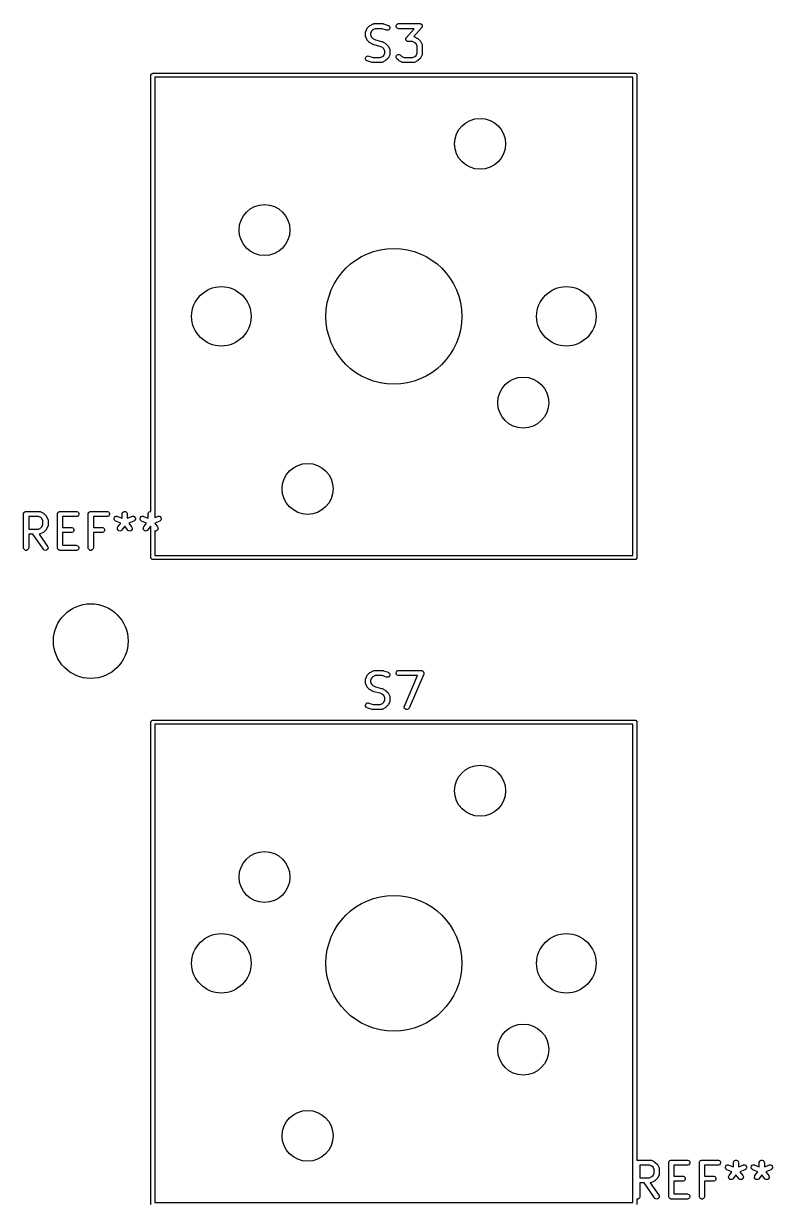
# Model space of a CAD drawing. Extents: x 100 to 226, y -132 to -42.
# Drawn here: x 134.19 to 156.25, y -76.44 to -41.7 of the extents above; entities that cross this region are included whole.
import ezdxf

# ---------------------------------------------------------------- set-up
doc = ezdxf.new("R2010")
doc.units = 0
doc.layers.add('BLACK', color=7, linetype='CONTINUOUS')

msp = doc.modelspace()

# ---------------------------------------------------------------- linework, layer by layer
at = {"layer": 'BLACK', "linetype": 'CONTINUOUS'}
for p, q in [((144.260595, -41.969045), (144.262036, -41.954413)), ((144.260595, -42.064283), (144.260595, -41.969045)), ((144.262036, -41.954413), (144.263067, -41.951923)), ((144.263067, -41.951923), (144.263258, -41.949236)), ((144.263258, -41.949236), (144.268513, -41.935504)), ((144.268513, -41.935504), (144.316132, -41.840266)), ((144.316132, -41.840266), (144.320096, -41.833966)), ((144.320096, -41.833966), (144.320854, -41.832139)), ((144.320854, -41.832139), (144.322542, -41.830082)), ((144.322542, -41.830082), (144.323964, -41.827823)), ((144.323964, -41.827823), (144.325462, -41.826523)), ((144.325462, -41.826523), (144.330181, -41.820774)), ((144.330181, -41.820774), (144.3778, -41.773155)), ((144.3778, -41.773155), (144.383549, -41.768436)), ((144.383549, -41.768436), (144.384849, -41.766938)), ((144.384849, -41.766938), (144.387108, -41.765516)), ((144.387108, -41.765516), (144.389165, -41.763828)), ((144.389165, -41.763828), (144.390992, -41.76307)), ((144.390992, -41.76307), (144.397292, -41.759106)), ((144.397292, -41.759106), (144.49253, -41.711487)), ((144.444853, -41.918234), (144.410595, -41.98675)), ((144.410595, -41.98675), (144.410595, -42.046578)), ((144.47526, -41.887827), (144.444853, -41.918234)), ((144.543776, -41.853569), (144.47526, -41.887827)), ((144.49253, -41.711487), (144.506261, -41.706232)), ((144.506261, -41.706232), (144.50895, -41.70604)), ((144.50895, -41.70604), (144.511439, -41.70501)), ((144.511439, -41.70501), (144.526071, -41.703569)), ((144.526071, -41.703569), (144.764166, -41.703569)), ((144.751996, -41.853569), (144.543776, -41.853569)), ((144.883305, -41.897339), (144.751996, -41.853569)), ((144.764166, -41.703569), (144.771571, -41.704298)), ((144.771571, -41.704298), (144.773546, -41.704158)), ((144.773546, -41.704158), (144.776143, -41.704748)), ((144.776143, -41.704748), (144.778798, -41.70501)), ((144.778798, -41.70501), (144.780629, -41.705768)), ((144.780629, -41.705768), (144.787883, -41.707418)), ((144.787883, -41.707418), (144.93074, -41.755037)), ((144.897642, -41.900599), (144.883305, -41.897339)), ((144.926832, -41.898524), (144.897642, -41.900599)), ((144.953006, -41.885438), (144.926832, -41.898524)), ((144.93074, -41.755037), (144.944165, -41.761031)), ((144.944165, -41.761031), (144.966272, -41.780205)), ((144.97218, -41.86333), (144.953006, -41.885438)), ((144.966272, -41.780205), (144.979359, -41.806378)), ((144.981434, -41.835568), (144.97218, -41.86333)), ((144.979359, -41.806378), (144.981434, -41.835568)), ((145.166798, -41.763937), (145.177997, -41.736901)), ((145.166798, -41.793201), (145.166798, -41.763937)), ((145.177997, -41.820237), (145.166798, -41.793201)), ((145.177997, -41.736901), (145.198689, -41.716209)), ((145.198689, -41.840929), (145.177997, -41.820237)), ((145.198689, -41.716209), (145.225725, -41.70501)), ((145.225725, -41.852128), (145.198689, -41.840929)), ((145.225725, -41.70501), (145.240357, -41.703569)), ((145.240357, -41.853569), (145.225725, -41.852128)), ((145.240357, -41.703569), (145.859404, -41.703569)), ((145.694122, -41.853569), (145.240357, -41.853569)), ((145.469628, -42.110133), (145.694122, -41.853569)), ((145.915847, -41.827957), (145.688951, -42.087266)), ((145.859404, -41.703569), (145.867142, -41.704331)), ((145.867142, -41.704331), (145.86911, -41.7042)), ((145.86911, -41.7042), (145.870465, -41.704658)), ((145.870465, -41.704658), (145.874036, -41.70501)), ((145.874036, -41.70501), (145.885293, -41.709673)), ((145.885293, -41.709673), (145.896831, -41.713575)), ((145.896831, -41.713575), (145.898735, -41.71524)), ((145.898735, -41.71524), (145.901072, -41.716209)), ((145.901072, -41.716209), (145.909682, -41.724819)), ((145.909682, -41.724819), (145.918855, -41.732845)), ((145.920368, -41.821632), (145.915847, -41.827957)), ((145.918855, -41.732845), (145.919977, -41.735114)), ((145.919977, -41.735114), (145.921764, -41.736901)), ((145.921764, -41.820237), (145.920368, -41.821632)), ((145.921764, -41.736901), (145.926424, -41.748151)), ((145.922312, -41.818913), (145.921764, -41.820237)), ((145.924398, -41.815996), (145.922312, -41.818913)), ((145.928299, -41.804458), (145.924398, -41.815996)), ((145.926424, -41.748151), (145.931827, -41.759077)), ((145.932963, -41.793201), (145.928299, -41.804458)), ((145.931827, -41.759077), (145.931995, -41.7616)), ((145.931995, -41.7616), (145.932963, -41.763937)), ((145.932963, -41.763937), (145.932963, -41.776121)), ((145.932963, -41.776121), (145.933773, -41.788275)), ((145.933773, -41.788275), (145.932963, -41.79067)), ((145.932963, -41.79067), (145.932963, -41.793201)), ((144.262036, -42.078915), (144.260595, -42.064283)), ((144.263067, -42.081404), (144.262036, -42.078915)), ((144.263258, -42.084092), (144.263067, -42.081404)), ((144.268513, -42.097824), (144.263258, -42.084092)), ((144.316132, -42.193062), (144.268513, -42.097824)), ((144.320096, -42.199361), (144.316132, -42.193062)), ((144.320854, -42.201189), (144.320096, -42.199361)), ((144.322542, -42.203245), (144.320854, -42.201189)), ((144.323964, -42.205505), (144.322542, -42.203245)), ((144.325462, -42.206804), (144.323964, -42.205505)), ((144.330181, -42.212554), (144.325462, -42.206804)), ((144.3778, -42.260173), (144.330181, -42.212554)), ((144.383549, -42.264891), (144.3778, -42.260173)), ((144.384849, -42.26639), (144.383549, -42.264891)), ((144.387108, -42.267811), (144.384849, -42.26639)), ((144.389165, -42.2695), (144.387108, -42.267811)), ((144.390992, -42.270257), (144.389165, -42.2695)), ((144.397292, -42.274222), (144.390992, -42.270257)), ((144.49253, -42.321841), (144.397292, -42.274222)), ((144.410595, -42.046578), (144.444853, -42.115094)), ((144.444853, -42.115094), (144.47526, -42.145501)), ((144.47526, -42.145501), (144.552247, -42.183994)), ((144.493599, -42.32225), (144.49253, -42.321841)), ((144.494035, -42.322573), (144.493599, -42.32225)), ((144.500171, -42.324765), (144.494035, -42.322573)), ((144.506261, -42.327096), (144.500171, -42.324765)), ((144.506801, -42.327134), (144.506261, -42.327096)), ((144.507881, -42.32752), (144.506801, -42.327134)), ((144.690371, -42.373142), (144.507881, -42.32752)), ((144.552247, -42.183994), (144.734737, -42.229617)), ((144.767358, -42.411636), (144.690371, -42.373142)), ((144.734737, -42.229617), (144.735816, -42.230002)), ((144.735816, -42.230002), (144.736356, -42.230041)), ((144.736356, -42.230041), (144.742437, -42.232368)), ((144.742437, -42.232368), (144.748583, -42.234564)), ((144.748583, -42.234564), (144.749018, -42.234886)), ((144.749018, -42.234886), (144.750088, -42.235296)), ((144.750088, -42.235296), (144.845326, -42.282915)), ((144.845326, -42.282915), (144.851625, -42.286879)), ((144.851625, -42.286879), (144.853453, -42.287637)), ((144.853453, -42.287637), (144.855509, -42.289325)), ((144.855509, -42.289325), (144.857769, -42.290747)), ((144.857769, -42.290747), (144.859068, -42.292245)), ((144.859068, -42.292245), (144.864818, -42.296964)), ((144.864818, -42.296964), (144.912437, -42.344583)), ((144.912437, -42.344583), (144.917155, -42.350332)), ((144.917155, -42.350332), (144.918654, -42.351632)), ((144.918654, -42.351632), (144.920075, -42.353891)), ((144.920075, -42.353891), (144.921764, -42.355948)), ((144.921764, -42.355948), (144.922521, -42.357775)), ((144.922521, -42.357775), (144.926486, -42.364075)), ((144.926486, -42.364075), (144.974105, -42.459313)), ((145.451702, -42.149815), (145.452512, -42.147419)), ((145.452512, -42.161968), (145.451702, -42.149815)), ((145.452512, -42.144889), (145.457175, -42.133631)), ((145.452512, -42.147419), (145.452512, -42.144889)), ((145.452512, -42.174153), (145.452512, -42.161968)), ((145.453479, -42.176489), (145.452512, -42.174153)), ((145.453648, -42.179013), (145.453479, -42.176489)), ((145.45905, -42.189938), (145.453648, -42.179013)), ((145.457175, -42.133631), (145.461077, -42.122094)), ((145.463711, -42.201189), (145.45905, -42.189938)), ((145.461077, -42.122094), (145.463162, -42.119176)), ((145.463162, -42.119176), (145.463711, -42.117853)), ((145.463711, -42.117853), (145.465106, -42.116457)), ((145.465497, -42.202975), (145.463711, -42.201189)), ((145.465106, -42.116457), (145.469628, -42.110133)), ((145.46662, -42.205245), (145.465497, -42.202975)), ((145.475792, -42.21327), (145.46662, -42.205245)), ((145.484403, -42.221881), (145.475792, -42.21327)), ((145.486739, -42.222849), (145.484403, -42.221881)), ((145.488644, -42.224515), (145.486739, -42.222849)), ((145.500181, -42.228416), (145.488644, -42.224515)), ((145.511439, -42.23308), (145.500181, -42.228416)), ((145.515009, -42.233431), (145.511439, -42.23308)), ((145.516365, -42.23389), (145.515009, -42.233431)), ((145.518332, -42.233758), (145.516365, -42.23389)), ((145.526071, -42.234521), (145.518332, -42.233758)), ((145.651223, -42.234521), (145.526071, -42.234521)), ((145.719739, -42.268779), (145.651223, -42.234521)), ((145.688951, -42.087266), (145.702469, -42.092439)), ((145.702469, -42.092439), (145.797707, -42.140058)), ((145.750146, -42.299186), (145.719739, -42.268779)), ((145.784404, -42.367702), (145.750146, -42.299186)), ((145.784404, -42.570387), (145.784404, -42.367702)), ((145.797707, -42.140058), (145.804006, -42.144022)), ((145.804006, -42.144022), (145.805834, -42.14478)), ((145.805834, -42.14478), (145.80789, -42.146468)), ((145.80789, -42.146468), (145.81015, -42.14789)), ((145.81015, -42.14789), (145.811449, -42.149388)), ((145.811449, -42.149388), (145.817199, -42.154107)), ((145.817199, -42.154107), (145.864818, -42.201726)), ((145.864818, -42.201726), (145.869536, -42.207475)), ((145.869536, -42.207475), (145.871035, -42.208775)), ((145.871035, -42.208775), (145.872456, -42.211034)), ((145.872456, -42.211034), (145.874145, -42.213091)), ((145.874145, -42.213091), (145.874902, -42.214918)), ((145.874902, -42.214918), (145.878867, -42.221218)), ((145.878867, -42.221218), (145.926486, -42.316456)), ((145.926486, -42.316456), (145.931741, -42.330187)), ((145.931741, -42.330187), (145.931932, -42.332876)), ((145.931932, -42.332876), (145.932963, -42.335365)), ((145.932963, -42.335365), (145.934404, -42.349997)), ((145.934404, -42.349997), (145.934404, -42.588092)), ((144.261184, -42.72157), (144.270438, -42.693807)), ((144.263259, -42.75076), (144.261184, -42.72157)), ((144.270438, -42.693807), (144.289612, -42.6717)), ((144.289612, -42.6717), (144.315785, -42.658614)), ((144.315785, -42.658614), (144.344975, -42.656539)), ((144.344975, -42.656539), (144.359312, -42.659799)), ((144.359312, -42.659799), (144.490622, -42.703569)), ((144.490622, -42.703569), (144.698842, -42.703569)), ((144.698842, -42.703569), (144.767357, -42.669311)), ((144.767357, -42.669311), (144.797764, -42.638903)), ((144.797765, -42.442043), (144.767358, -42.411636)), ((144.797764, -42.638903), (144.832023, -42.570387)), ((144.832023, -42.510559), (144.797765, -42.442043)), ((144.832023, -42.570387), (144.832023, -42.510559)), ((144.918654, -42.729314), (144.917155, -42.730613)), ((144.920075, -42.727055), (144.918654, -42.729314)), ((144.921765, -42.724997), (144.920075, -42.727055)), ((144.922522, -42.723167), (144.921765, -42.724997)), ((144.926486, -42.716871), (144.922522, -42.723167)), ((144.974105, -42.621633), (144.926486, -42.716871)), ((144.974105, -42.459313), (144.97936, -42.473044)), ((144.97936, -42.607902), (144.974105, -42.621633)), ((144.97936, -42.473044), (144.979551, -42.475733)), ((144.979551, -42.605212), (144.97936, -42.607902)), ((144.979551, -42.475733), (144.980582, -42.478222)), ((144.980582, -42.602724), (144.979551, -42.605212)), ((144.980582, -42.478222), (144.982023, -42.492854)), ((144.982023, -42.588092), (144.980582, -42.602724)), ((144.982023, -42.492854), (144.982023, -42.588092)), ((145.166798, -42.668698), (145.177997, -42.641662)), ((145.166798, -42.697961), (145.166798, -42.668698)), ((145.177996, -42.724997), (145.166798, -42.697961)), ((145.187323, -42.736362), (145.177996, -42.724997)), ((145.177997, -42.641662), (145.19869, -42.620969)), ((145.19869, -42.620969), (145.225726, -42.609771)), ((145.225726, -42.609771), (145.254989, -42.609771)), ((145.254989, -42.609771), (145.282025, -42.62097)), ((145.282025, -42.62097), (145.293391, -42.630298)), ((145.293391, -42.630298), (145.332403, -42.669311)), ((145.332403, -42.669311), (145.400919, -42.703569)), ((145.400919, -42.703569), (145.651223, -42.703569)), ((145.651223, -42.703569), (145.719738, -42.669311)), ((145.719738, -42.669311), (145.750145, -42.638903)), ((145.750145, -42.638903), (145.784404, -42.570387)), ((145.871035, -42.729314), (145.869536, -42.730613)), ((145.872456, -42.727055), (145.871035, -42.729314)), ((145.874146, -42.724997), (145.872456, -42.727055)), ((145.874903, -42.723167), (145.874146, -42.724997)), ((145.878867, -42.716871), (145.874903, -42.723167)), ((145.926486, -42.621633), (145.878867, -42.716871)), ((145.931741, -42.607902), (145.926486, -42.621633)), ((145.931932, -42.605212), (145.931741, -42.607902)), ((145.932963, -42.602724), (145.931932, -42.605212)), ((145.934404, -42.588092), (145.932963, -42.602724)), ((144.276345, -42.776933), (144.263259, -42.75076)), ((144.298452, -42.796107), (144.276345, -42.776933)), ((144.311878, -42.802101), (144.298452, -42.796107)), ((144.454734, -42.84972), (144.311878, -42.802101)), ((144.461989, -42.851369), (144.454734, -42.84972)), ((144.46382, -42.852128), (144.461989, -42.851369)), ((144.466473, -42.852389), (144.46382, -42.852128)), ((144.469071, -42.85298), (144.466473, -42.852389)), ((144.471045, -42.852839), (144.469071, -42.85298)), ((144.478452, -42.853569), (144.471045, -42.852839)), ((144.716547, -42.853569), (144.478452, -42.853569)), ((144.731179, -42.852128), (144.716547, -42.853569)), ((144.733668, -42.851096), (144.731179, -42.852128)), ((144.736356, -42.850906), (144.733668, -42.851096)), ((144.750088, -42.845651), (144.736356, -42.850906)), ((144.845326, -42.798032), (144.750088, -42.845651)), ((144.851625, -42.794067), (144.845326, -42.798032)), ((144.853453, -42.79331), (144.851625, -42.794067)), ((144.855509, -42.791622), (144.853453, -42.79331)), ((144.857769, -42.7902), (144.855509, -42.791622)), ((144.859069, -42.7887), (144.857769, -42.7902)), ((144.864819, -42.783982), (144.859069, -42.7887)), ((144.912437, -42.736363), (144.864819, -42.783982)), ((144.917155, -42.730613), (144.912437, -42.736363)), ((145.234942, -42.783982), (145.187323, -42.736362)), ((145.240691, -42.7887), (145.234942, -42.783982)), ((145.241992, -42.7902), (145.240691, -42.7887)), ((145.244251, -42.791622), (145.241992, -42.7902)), ((145.246308, -42.79331), (145.244251, -42.791622)), ((145.248135, -42.794067), (145.246308, -42.79331)), ((145.254435, -42.798032), (145.248135, -42.794067)), ((145.349673, -42.845651), (145.254435, -42.798032)), ((145.363404, -42.850906), (145.349673, -42.845651)), ((145.366093, -42.851097), (145.363404, -42.850906)), ((145.368582, -42.852128), (145.366093, -42.851097)), ((145.383214, -42.853569), (145.368582, -42.852128)), ((145.668928, -42.853569), (145.383214, -42.853569)), ((145.68356, -42.852128), (145.668928, -42.853569)), ((145.686049, -42.851096), (145.68356, -42.852128)), ((145.688737, -42.850906), (145.686049, -42.851096)), ((145.702469, -42.845651), (145.688737, -42.850906)), ((145.797707, -42.798032), (145.702469, -42.845651)), ((145.804006, -42.794067), (145.797707, -42.798032)), ((145.805834, -42.79331), (145.804006, -42.794067)), ((145.80789, -42.791622), (145.805834, -42.79331)), ((145.81015, -42.7902), (145.80789, -42.791622)), ((145.81145, -42.7887), (145.81015, -42.7902)), ((145.8172, -42.783982), (145.81145, -42.7887)), ((145.864818, -42.736363), (145.8172, -42.783982)), ((145.869536, -42.730613), (145.864818, -42.736363)), ((137.9375, -43.22375), (137.942067, -43.200789)), ((137.9375, -56.06751), (137.9375, -43.22375)), ((137.942067, -43.200789), (137.974539, -43.168317)), ((137.974539, -43.168317), (137.9975, -43.16375)), ((137.9975, -43.16375), (152.1975, -43.16375)), ((138.0575, -43.28375), (138.0575, -56.249148)), ((152.1375, -43.28375), (138.0575, -43.28375)), ((152.1375, -57.36375), (152.1375, -43.28375)), ((152.1975, -43.16375), (152.220461, -43.168317)), ((152.220461, -43.168317), (152.252933, -43.200789)), ((152.252933, -43.200789), (152.2575, -43.22375)), ((152.2575, -43.22375), (152.2575, -57.42375)), ((134.192738, -56.141069), (134.194179, -56.126437)), ((134.192738, -57.141069), (134.192738, -56.141069)), ((134.194179, -56.126437), (134.205378, -56.099401)), ((134.205378, -56.099401), (134.22607, -56.078709)), ((134.22607, -56.078709), (134.253106, -56.06751)), ((134.253106, -56.06751), (134.267738, -56.066069)), ((134.267738, -56.066069), (134.64869, -56.066069)), ((134.630985, -56.216069), (134.342738, -56.216069)), ((134.342738, -56.216069), (134.342738, -56.589878)), ((134.699501, -56.250327), (134.630985, -56.216069)), ((134.64869, -56.066069), (134.663322, -56.06751)), ((134.663322, -56.06751), (134.665811, -56.068541)), ((134.665811, -56.068541), (134.668499, -56.068732)), ((134.668499, -56.068732), (134.682231, -56.073987)), ((134.682231, -56.073987), (134.777469, -56.121606)), ((134.729908, -56.280734), (134.699501, -56.250327)), ((134.777469, -56.121606), (134.783768, -56.12557)), ((134.783768, -56.12557), (134.785596, -56.126328)), ((134.785596, -56.126328), (134.787652, -56.128016)), ((134.787652, -56.128016), (134.789912, -56.129438)), ((134.789912, -56.129438), (134.791211, -56.130936)), ((134.791211, -56.130936), (134.796961, -56.135655)), ((134.796961, -56.135655), (134.84458, -56.183274)), ((134.84458, -56.183274), (134.849298, -56.189023)), ((134.849298, -56.189023), (134.850797, -56.190323)), ((134.850797, -56.190323), (134.852218, -56.192582)), ((134.852218, -56.192582), (134.853907, -56.194639)), ((134.853907, -56.194639), (134.854664, -56.196466)), ((134.854664, -56.196466), (134.858629, -56.202766)), ((134.858629, -56.202766), (134.906248, -56.298004)), ((135.192738, -56.141069), (135.194179, -56.126437)), ((135.192738, -57.141069), (135.192738, -56.141069)), ((135.194179, -56.126437), (135.205378, -56.099401)), ((135.205378, -56.099401), (135.22607, -56.078709)), ((135.22607, -56.078709), (135.253106, -56.06751)), ((135.253106, -56.06751), (135.267738, -56.066069)), ((135.267738, -56.066069), (135.743928, -56.066069)), ((135.743928, -56.216069), (135.342738, -56.216069)), ((135.342738, -56.216069), (135.342738, -56.542259)), ((135.743928, -56.066069), (135.75856, -56.06751)), ((135.75856, -56.214628), (135.743928, -56.216069)), ((135.75856, -56.06751), (135.785596, -56.078709)), ((135.785596, -56.203429), (135.75856, -56.214628)), ((135.785596, -56.078709), (135.806288, -56.099401)), ((135.806288, -56.182737), (135.785596, -56.203429)), ((135.806288, -56.099401), (135.817487, -56.126437)), ((135.817487, -56.155701), (135.806288, -56.182737)), ((135.817487, -56.126437), (135.817487, -56.155701)), ((136.0975, -56.141069), (136.098941, -56.126437)), ((136.0975, -57.141069), (136.0975, -56.141069)), ((136.098941, -56.126437), (136.11014, -56.099401)), ((136.11014, -56.099401), (136.130832, -56.078709)), ((136.130832, -56.078709), (136.157868, -56.06751)), ((136.157868, -56.06751), (136.1725, -56.066069)), ((136.1725, -56.066069), (136.64869, -56.066069)), ((136.64869, -56.216069), (136.2475, -56.216069)), ((136.2475, -56.216069), (136.2475, -56.542259)), ((136.64869, -56.066069), (136.663322, -56.06751)), ((136.663322, -56.214628), (136.64869, -56.216069)), ((136.663322, -56.06751), (136.690358, -56.078709)), ((136.690358, -56.203429), (136.663322, -56.214628)), ((136.690358, -56.078709), (136.71105, -56.099401)), ((136.71105, -56.182737), (136.690358, -56.203429)), ((136.71105, -56.099401), (136.722249, -56.126437)), ((136.722249, -56.155701), (136.71105, -56.182737)), ((136.722249, -56.126437), (136.722249, -56.155701)), ((136.860673, -56.270192), (136.871541, -56.243021)), ((136.86103, -56.299454), (136.860673, -56.270192)), ((136.871541, -56.243021), (136.89198, -56.222078)), ((136.89198, -56.222078), (136.918877, -56.210551)), ((136.918877, -56.210551), (136.948139, -56.210194)), ((136.948139, -56.210194), (136.962259, -56.21429)), ((136.962259, -56.21429), (137.0975, -56.268386)), ((137.0975, -56.141069), (137.098941, -56.126437)), ((137.0975, -56.268386), (137.0975, -56.141069)), ((137.098941, -56.126437), (137.11014, -56.099401)), ((137.11014, -56.099401), (137.130832, -56.078709)), ((137.130832, -56.078709), (137.157868, -56.06751)), ((137.157868, -56.06751), (137.187132, -56.06751)), ((137.187132, -56.06751), (137.214168, -56.078709)), ((137.214168, -56.078709), (137.23486, -56.099401)), ((137.23486, -56.099401), (137.246059, -56.126437)), ((137.246059, -56.126437), (137.2475, -56.141069)), ((137.2475, -56.141069), (137.2475, -56.268386)), ((137.2475, -56.268386), (137.382741, -56.21429)), ((137.382741, -56.21429), (137.396861, -56.210194)), ((137.396861, -56.210194), (137.426123, -56.210551)), ((137.426123, -56.210551), (137.45302, -56.222078)), ((137.45302, -56.222078), (137.473458, -56.243021)), ((137.473458, -56.243021), (137.484327, -56.270192)), ((137.484327, -56.270192), (137.48397, -56.299454)), ((137.622578, -56.270192), (137.633446, -56.243021)), ((137.622935, -56.299454), (137.622578, -56.270192)), ((137.633446, -56.243021), (137.653885, -56.222078)), ((137.653885, -56.222078), (137.680782, -56.210551)), ((137.680782, -56.210551), (137.710044, -56.210194)), ((137.710044, -56.210194), (137.724164, -56.21429)), ((137.724164, -56.21429), (137.859405, -56.268386)), ((137.859405, -56.141069), (137.860846, -56.126437)), ((137.859405, -56.268386), (137.859405, -56.141069)), ((137.860846, -56.126437), (137.872045, -56.099401)), ((137.872045, -56.099401), (137.892737, -56.078709)), ((137.892737, -56.078709), (137.919773, -56.06751)), ((137.919773, -56.06751), (137.9375, -56.06751)), ((138.0575, -56.249148), (138.144646, -56.21429)), ((138.144646, -56.21429), (138.158766, -56.210194)), ((138.158766, -56.210194), (138.188028, -56.210551)), ((138.188028, -56.210551), (138.214925, -56.222078)), ((138.214925, -56.222078), (138.235363, -56.243021)), ((138.235363, -56.243021), (138.246232, -56.270192)), ((138.246232, -56.270192), (138.245875, -56.299454)), ((134.342738, -56.589878), (134.630985, -56.589878)), ((134.630985, -56.589878), (134.699501, -56.55562)), ((134.699501, -56.55562), (134.729908, -56.525213)), ((134.764166, -56.34925), (134.729908, -56.280734)), ((134.729908, -56.525213), (134.764166, -56.456697)), ((134.764166, -56.456697), (134.764166, -56.34925)), ((134.84458, -56.622673), (134.796961, -56.670292)), ((134.849298, -56.616923), (134.84458, -56.622673)), ((134.850797, -56.615624), (134.849298, -56.616923)), ((134.852218, -56.613364), (134.850797, -56.615624)), ((134.853907, -56.611308), (134.852218, -56.613364)), ((134.854664, -56.60948), (134.853907, -56.611308)), ((134.858629, -56.603181), (134.854664, -56.60948)), ((134.906248, -56.507943), (134.858629, -56.603181)), ((134.906248, -56.298004), (134.911503, -56.311735)), ((134.911503, -56.494212), (134.906248, -56.507943)), ((134.911503, -56.311735), (134.911694, -56.314424)), ((134.911694, -56.491522), (134.911503, -56.494212)), ((134.911694, -56.314424), (134.912725, -56.316913)), ((134.912725, -56.489034), (134.911694, -56.491522)), ((134.912725, -56.316913), (134.914166, -56.331545)), ((134.914166, -56.474402), (134.912725, -56.489034)), ((134.914166, -56.331545), (134.914166, -56.474402)), ((135.342738, -56.542259), (135.601071, -56.542259)), ((135.601071, -56.542259), (135.615703, -56.5437)), ((135.615703, -56.5437), (135.642739, -56.554899)), ((135.642739, -56.554899), (135.663431, -56.575591)), ((135.663431, -56.575591), (135.67463, -56.602627)), ((135.67463, -56.602627), (135.67463, -56.631891)), ((136.2475, -56.542259), (136.505833, -56.542259)), ((136.505833, -56.542259), (136.520465, -56.5437)), ((136.520465, -56.5437), (136.547501, -56.554899)), ((136.547501, -56.554899), (136.568193, -56.575591)), ((136.568193, -56.575591), (136.579392, -56.602627)), ((136.579392, -56.602627), (136.579392, -56.631891)), ((136.872557, -56.326351), (136.86103, -56.299454)), ((136.8935, -56.34679), (136.872557, -56.326351)), ((136.906551, -56.353562), (136.8935, -56.34679)), ((137.053782, -56.412454), (136.906551, -56.353562)), ((136.954754, -56.565558), (136.962017, -56.53721)), ((136.958893, -56.594527), (136.954754, -56.565558)), ((136.973802, -56.619708), (136.958893, -56.594527)), ((136.962017, -56.53721), (136.969643, -56.52464)), ((136.969643, -56.52464), (137.053782, -56.412454)), ((136.997213, -56.637266), (136.973802, -56.619708)), ((137.079711, -56.625481), (137.05453, -56.64039)), ((137.089643, -56.61464), (137.079711, -56.625481)), ((137.1725, -56.504164), (137.089643, -56.61464)), ((137.255357, -56.61464), (137.1725, -56.504164)), ((137.265289, -56.625481), (137.255357, -56.61464)), ((137.29047, -56.64039), (137.265289, -56.625481)), ((137.438449, -56.353562), (137.291217, -56.412454)), ((137.291217, -56.412454), (137.375357, -56.52464)), ((137.371198, -56.619708), (137.347787, -56.637266)), ((137.386107, -56.594527), (137.371198, -56.619708)), ((137.375357, -56.52464), (137.382983, -56.53721)), ((137.382983, -56.53721), (137.390246, -56.565558)), ((137.390246, -56.565558), (137.386107, -56.594527)), ((137.451499, -56.34679), (137.438449, -56.353562)), ((137.472443, -56.326351), (137.451499, -56.34679)), ((137.48397, -56.299454), (137.472443, -56.326351)), ((137.634462, -56.326351), (137.622935, -56.299454)), ((137.655405, -56.34679), (137.634462, -56.326351)), ((137.668456, -56.353562), (137.655405, -56.34679)), ((137.815687, -56.412454), (137.668456, -56.353562)), ((137.716659, -56.565558), (137.723922, -56.53721)), ((137.720798, -56.594527), (137.716659, -56.565558)), ((137.735707, -56.619708), (137.720798, -56.594527)), ((137.723922, -56.53721), (137.731548, -56.52464)), ((137.731548, -56.52464), (137.815687, -56.412454)), ((137.759118, -56.637266), (137.735707, -56.619708)), ((137.841616, -56.625481), (137.816435, -56.64039)), ((137.851548, -56.61464), (137.841616, -56.625481)), ((137.934405, -56.504164), (137.851548, -56.61464)), ((137.9375, -56.50829), (137.934405, -56.504164)), ((137.9375, -57.42375), (137.9375, -56.50829)), ((138.200354, -56.353562), (138.0575, -56.410702)), ((138.0575, -56.410702), (138.0575, -56.418291)), ((138.0575, -56.418291), (138.137262, -56.52464)), ((138.133103, -56.619708), (138.109692, -56.637266)), ((138.148012, -56.594527), (138.133103, -56.619708)), ((138.137262, -56.52464), (138.144888, -56.53721)), ((138.144888, -56.53721), (138.152151, -56.565558)), ((138.152151, -56.565558), (138.148012, -56.594527)), ((138.213404, -56.34679), (138.200354, -56.353562)), ((138.234348, -56.326351), (138.213404, -56.34679)), ((138.245875, -56.299454), (138.234348, -56.326351)), ((134.466784, -56.739878), (134.342738, -56.739878)), ((134.342738, -56.739878), (134.342738, -57.141069)), ((134.777724, -57.184079), (134.466784, -56.739878)), ((134.663322, -56.738437), (134.649805, -56.739768)), ((134.649805, -56.739768), (134.900609, -57.09806)), ((134.665811, -56.737405), (134.663322, -56.738437)), ((134.668499, -56.737215), (134.665811, -56.737405)), ((134.682231, -56.73196), (134.668499, -56.737215)), ((134.777469, -56.684341), (134.682231, -56.73196)), ((134.783768, -56.680376), (134.777469, -56.684341)), ((134.785596, -56.679619), (134.783768, -56.680376)), ((134.787652, -56.67793), (134.785596, -56.679619)), ((134.789912, -56.676509), (134.787652, -56.67793)), ((134.791211, -56.67501), (134.789912, -56.676509)), ((134.796961, -56.670292), (134.791211, -56.67501)), ((135.601071, -56.692259), (135.342738, -56.692259)), ((135.342738, -56.692259), (135.342738, -57.066069)), ((135.615703, -56.690818), (135.601071, -56.692259)), ((135.642739, -56.679619), (135.615703, -56.690818)), ((135.663431, -56.658927), (135.642739, -56.679619)), ((135.67463, -56.631891), (135.663431, -56.658927)), ((136.505833, -56.692259), (136.2475, -56.692259)), ((136.2475, -56.692259), (136.2475, -57.141069)), ((136.520465, -56.690818), (136.505833, -56.692259)), ((136.547501, -56.679619), (136.520465, -56.690818)), ((136.568193, -56.658927), (136.547501, -56.679619)), ((136.579392, -56.631891), (136.568193, -56.658927)), ((137.025561, -56.644529), (136.997213, -56.637266)), ((137.05453, -56.64039), (137.025561, -56.644529)), ((137.319439, -56.644529), (137.29047, -56.64039)), ((137.347787, -56.637266), (137.319439, -56.644529)), ((137.787466, -56.644529), (137.759118, -56.637266)), ((137.816435, -56.64039), (137.787466, -56.644529)), ((138.081344, -56.644529), (138.0575, -56.641122)), ((138.0575, -56.641122), (138.0575, -57.36375)), ((138.109692, -56.637266), (138.081344, -56.644529)), ((134.194179, -57.155701), (134.192738, -57.141069)), ((134.205378, -57.182737), (134.194179, -57.155701)), ((134.22607, -57.203429), (134.205378, -57.182737)), ((134.253106, -57.214628), (134.22607, -57.203429)), ((134.28237, -57.214628), (134.253106, -57.214628)), ((134.309406, -57.203429), (134.28237, -57.214628)), ((134.330098, -57.182737), (134.309406, -57.203429)), ((134.341297, -57.155701), (134.330098, -57.182737)), ((134.342738, -57.141069), (134.341297, -57.155701)), ((134.787295, -57.195239), (134.777724, -57.184079)), ((134.811974, -57.210966), (134.787295, -57.195239)), ((134.840791, -57.216052), (134.811974, -57.210966)), ((134.869362, -57.209722), (134.840791, -57.216052)), ((134.893336, -57.19294), (134.869362, -57.209722)), ((134.909063, -57.168262), (134.893336, -57.19294)), ((134.900609, -57.09806), (134.907819, -57.110873)), ((134.907819, -57.110873), (134.914148, -57.139444)), ((134.914148, -57.139444), (134.909063, -57.168262)), ((135.194179, -57.155701), (135.192738, -57.141069)), ((135.205378, -57.182737), (135.194179, -57.155701)), ((135.22607, -57.203429), (135.205378, -57.182737)), ((135.253106, -57.214628), (135.22607, -57.203429)), ((135.267738, -57.216069), (135.253106, -57.214628)), ((135.743928, -57.216069), (135.267738, -57.216069)), ((135.342738, -57.066069), (135.743928, -57.066069)), ((135.743928, -57.066069), (135.75856, -57.06751)), ((135.75856, -57.214628), (135.743928, -57.216069)), ((135.75856, -57.06751), (135.785596, -57.078709)), ((135.785596, -57.203429), (135.75856, -57.214628)), ((135.785596, -57.078709), (135.806288, -57.099401)), ((135.806288, -57.182737), (135.785596, -57.203429)), ((135.806288, -57.099401), (135.817487, -57.126437)), ((135.817487, -57.155701), (135.806288, -57.182737)), ((135.817487, -57.126437), (135.817487, -57.155701)), ((136.098941, -57.155701), (136.0975, -57.141069)), ((136.11014, -57.182737), (136.098941, -57.155701)), ((136.130832, -57.203429), (136.11014, -57.182737)), ((136.157868, -57.214628), (136.130832, -57.203429)), ((136.187132, -57.214628), (136.157868, -57.214628)), ((136.214168, -57.203429), (136.187132, -57.214628)), ((136.23486, -57.182737), (136.214168, -57.203429)), ((136.246059, -57.155701), (136.23486, -57.182737)), ((136.2475, -57.141069), (136.246059, -57.155701)), ((137.942067, -57.446711), (137.9375, -57.42375)), ((137.974539, -57.479183), (137.942067, -57.446711)), ((137.9975, -57.48375), (137.974539, -57.479183)), ((152.1975, -57.48375), (137.9975, -57.48375)), ((138.0575, -57.36375), (152.1375, -57.36375)), ((152.220461, -57.479183), (152.1975, -57.48375)), ((152.252933, -57.446711), (152.220461, -57.479183)), ((152.2575, -57.42375), (152.252933, -57.446711)), ((144.397292, -60.809106), (144.49253, -60.761487)), ((144.49253, -60.761487), (144.506261, -60.756232)), ((144.506261, -60.756232), (144.50895, -60.75604)), ((144.50895, -60.75604), (144.511439, -60.75501)), ((144.511439, -60.75501), (144.526071, -60.753569)), ((144.526071, -60.753569), (144.764166, -60.753569)), ((144.764166, -60.753569), (144.771571, -60.754298)), ((144.771571, -60.754298), (144.773546, -60.754158)), ((144.773546, -60.754158), (144.776143, -60.754748)), ((144.776143, -60.754748), (144.778798, -60.75501)), ((144.778798, -60.75501), (144.780629, -60.755768)), ((144.780629, -60.755768), (144.787883, -60.757418)), ((144.787883, -60.757418), (144.93074, -60.805037)), ((145.166798, -60.813937), (145.177997, -60.786901)), ((145.177997, -60.786901), (145.198689, -60.766209)), ((145.198689, -60.766209), (145.225725, -60.75501)), ((145.225725, -60.75501), (145.240357, -60.753569)), ((145.240357, -60.753569), (145.907023, -60.753569)), ((145.907023, -60.753569), (145.921655, -60.75501)), ((145.921655, -60.75501), (145.922085, -60.755188)), ((145.922085, -60.755188), (145.92255, -60.755194)), ((145.92255, -60.755194), (145.935556, -60.760768)), ((145.935556, -60.760768), (145.948691, -60.766209)), ((145.948691, -60.766209), (145.94902, -60.766538)), ((145.94902, -60.766538), (145.949448, -60.766722)), ((145.949448, -60.766722), (145.959343, -60.776861)), ((145.959343, -60.776861), (145.969383, -60.786901)), ((145.969383, -60.786901), (145.969561, -60.787331)), ((145.969561, -60.787331), (145.969887, -60.787665)), ((145.969887, -60.787665), (145.97516, -60.800847)), ((144.260595, -61.019045), (144.262036, -61.004413)), ((144.260595, -61.114283), (144.260595, -61.019045)), ((144.262036, -61.128915), (144.260595, -61.114283)), ((144.262036, -61.004413), (144.263067, -61.001923)), ((144.263067, -61.131404), (144.262036, -61.128915)), ((144.263067, -61.001923), (144.263258, -60.999236)), ((144.263258, -61.134092), (144.263067, -61.131404)), ((144.263258, -60.999236), (144.268513, -60.985504)), ((144.268513, -61.147824), (144.263258, -61.134092)), ((144.268513, -60.985504), (144.316132, -60.890266)), ((144.316132, -60.890266), (144.320096, -60.883966)), ((144.320096, -60.883966), (144.320854, -60.882139)), ((144.320854, -60.882139), (144.322542, -60.880082)), ((144.322542, -60.880082), (144.323964, -60.877823)), ((144.323964, -60.877823), (144.325462, -60.876523)), ((144.325462, -60.876523), (144.330181, -60.870774)), ((144.330181, -60.870774), (144.3778, -60.823155)), ((144.3778, -60.823155), (144.383549, -60.818436)), ((144.383549, -60.818436), (144.384849, -60.816938)), ((144.384849, -60.816938), (144.387108, -60.815516)), ((144.387108, -60.815516), (144.389165, -60.813828)), ((144.389165, -60.813828), (144.390992, -60.81307)), ((144.390992, -60.81307), (144.397292, -60.809106)), ((144.444853, -60.968234), (144.410595, -61.03675)), ((144.410595, -61.03675), (144.410595, -61.096578)), ((144.410595, -61.096578), (144.444853, -61.165094)), ((144.47526, -60.937827), (144.444853, -60.968234)), ((144.543776, -60.903569), (144.47526, -60.937827)), ((144.751996, -60.903569), (144.543776, -60.903569)), ((144.883305, -60.947339), (144.751996, -60.903569)), ((144.897642, -60.950599), (144.883305, -60.947339)), ((144.926832, -60.948524), (144.897642, -60.950599)), ((144.953006, -60.935438), (144.926832, -60.948524)), ((144.93074, -60.805037), (144.944165, -60.811031)), ((144.944165, -60.811031), (144.966272, -60.830205)), ((144.97218, -60.91333), (144.953006, -60.935438)), ((144.966272, -60.830205), (144.979359, -60.856378)), ((144.981434, -60.885568), (144.97218, -60.91333)), ((144.979359, -60.856378), (144.981434, -60.885568)), ((145.166798, -60.843201), (145.166798, -60.813937)), ((145.177997, -60.870237), (145.166798, -60.843201)), ((145.198689, -60.890929), (145.177997, -60.870237)), ((145.225725, -60.902128), (145.198689, -60.890929)), ((145.240357, -60.903569), (145.225725, -60.902128)), ((145.793282, -60.903569), (145.240357, -60.903569)), ((145.409516, -61.799025), (145.793282, -60.903569)), ((145.975959, -60.858113), (145.547388, -61.858113)), ((145.97516, -60.800847), (145.980582, -60.813937)), ((145.980398, -60.844097), (145.975959, -60.858113)), ((145.980403, -60.843631), (145.980398, -60.844097)), ((145.980582, -60.843201), (145.980403, -60.843631)), ((145.980582, -60.813937), (145.980582, -60.814402)), ((145.980582, -60.814402), (145.980755, -60.814835)), ((145.980755, -60.814835), (145.980582, -60.829015)), ((145.980582, -60.829015), (145.980582, -60.843201)), ((144.316132, -61.243062), (144.268513, -61.147824)), ((144.320096, -61.249361), (144.316132, -61.243062)), ((144.320854, -61.251189), (144.320096, -61.249361)), ((144.322542, -61.253245), (144.320854, -61.251189)), ((144.323964, -61.255505), (144.322542, -61.253245)), ((144.325462, -61.256804), (144.323964, -61.255505)), ((144.330181, -61.262554), (144.325462, -61.256804)), ((144.3778, -61.310173), (144.330181, -61.262554)), ((144.383549, -61.314891), (144.3778, -61.310173)), ((144.384849, -61.31639), (144.383549, -61.314891)), ((144.387108, -61.317811), (144.384849, -61.31639)), ((144.389165, -61.3195), (144.387108, -61.317811)), ((144.390992, -61.320257), (144.389165, -61.3195)), ((144.397292, -61.324222), (144.390992, -61.320257)), ((144.49253, -61.371841), (144.397292, -61.324222)), ((144.444853, -61.165094), (144.47526, -61.195501)), ((144.47526, -61.195501), (144.552247, -61.233994)), ((144.493599, -61.37225), (144.49253, -61.371841)), ((144.494035, -61.372573), (144.493599, -61.37225)), ((144.500171, -61.374765), (144.494035, -61.372573)), ((144.506261, -61.377096), (144.500171, -61.374765)), ((144.506801, -61.377134), (144.506261, -61.377096)), ((144.507881, -61.37752), (144.506801, -61.377134)), ((144.690371, -61.423142), (144.507881, -61.37752)), ((144.552247, -61.233994), (144.734737, -61.279617)), ((144.767358, -61.461636), (144.690371, -61.423142)), ((144.734737, -61.279617), (144.735816, -61.280002)), ((144.735816, -61.280002), (144.736356, -61.280041)), ((144.736356, -61.280041), (144.742437, -61.282368)), ((144.742437, -61.282368), (144.748583, -61.284564)), ((144.748583, -61.284564), (144.749018, -61.284886)), ((144.749018, -61.284886), (144.750088, -61.285296)), ((144.750088, -61.285296), (144.845326, -61.332915)), ((144.797765, -61.492043), (144.767358, -61.461636)), ((144.845326, -61.332915), (144.851625, -61.336879)), ((144.851625, -61.336879), (144.853453, -61.337637)), ((144.853453, -61.337637), (144.855509, -61.339325)), ((144.855509, -61.339325), (144.857769, -61.340747)), ((144.857769, -61.340747), (144.859068, -61.342245)), ((144.859068, -61.342245), (144.864818, -61.346964)), ((144.864818, -61.346964), (144.912437, -61.394583)), ((144.912437, -61.394583), (144.917155, -61.400332)), ((144.917155, -61.400332), (144.918654, -61.401632)), ((144.918654, -61.401632), (144.920075, -61.403891)), ((144.920075, -61.403891), (144.921764, -61.405948)), ((144.921764, -61.405948), (144.922521, -61.407775)), ((144.922521, -61.407775), (144.926486, -61.414075)), ((144.926486, -61.414075), (144.974105, -61.509313)), ((144.261184, -61.77157), (144.270438, -61.743807)), ((144.263259, -61.80076), (144.261184, -61.77157)), ((144.276345, -61.826933), (144.263259, -61.80076)), ((144.270438, -61.743807), (144.289612, -61.7217)), ((144.298452, -61.846107), (144.276345, -61.826933)), ((144.289612, -61.7217), (144.315785, -61.708614)), ((144.315785, -61.708614), (144.344975, -61.706539)), ((144.344975, -61.706539), (144.359312, -61.709799)), ((144.359312, -61.709799), (144.490622, -61.753569)), ((144.490622, -61.753569), (144.698842, -61.753569)), ((144.698842, -61.753569), (144.767357, -61.719311)), ((144.767357, -61.719311), (144.797764, -61.688903)), ((144.797764, -61.688903), (144.832023, -61.620387)), ((144.832023, -61.560559), (144.797765, -61.492043)), ((144.832023, -61.620387), (144.832023, -61.560559)), ((144.864819, -61.833982), (144.859069, -61.8387)), ((144.912437, -61.786363), (144.864819, -61.833982)), ((144.917155, -61.780613), (144.912437, -61.786363)), ((144.918654, -61.779314), (144.917155, -61.780613)), ((144.920075, -61.777055), (144.918654, -61.779314)), ((144.921765, -61.774997), (144.920075, -61.777055)), ((144.922522, -61.773167), (144.921765, -61.774997)), ((144.926486, -61.766871), (144.922522, -61.773167)), ((144.974105, -61.671633), (144.926486, -61.766871)), ((144.974105, -61.509313), (144.97936, -61.523044)), ((144.97936, -61.657902), (144.974105, -61.671633)), ((144.97936, -61.523044), (144.979551, -61.525733)), ((144.979551, -61.655212), (144.97936, -61.657902)), ((144.979551, -61.525733), (144.980582, -61.528222)), ((144.980582, -61.652724), (144.979551, -61.655212)), ((144.980582, -61.528222), (144.982023, -61.542854)), ((144.982023, -61.638092), (144.980582, -61.652724)), ((144.982023, -61.542854), (144.982023, -61.638092)), ((145.40472, -61.842303), (145.405077, -61.813042)), ((145.405077, -61.813042), (145.409516, -61.799025)), ((144.311878, -61.852101), (144.298452, -61.846107)), ((144.454734, -61.89972), (144.311878, -61.852101)), ((144.461989, -61.901369), (144.454734, -61.89972)), ((144.46382, -61.902128), (144.461989, -61.901369)), ((144.466473, -61.902389), (144.46382, -61.902128)), ((144.469071, -61.90298), (144.466473, -61.902389)), ((144.471045, -61.902839), (144.469071, -61.90298)), ((144.478452, -61.903569), (144.471045, -61.902839)), ((144.716547, -61.903569), (144.478452, -61.903569)), ((144.731179, -61.902128), (144.716547, -61.903569)), ((144.733668, -61.901096), (144.731179, -61.902128)), ((144.736356, -61.900906), (144.733668, -61.901096)), ((144.750088, -61.895651), (144.736356, -61.900906)), ((144.845326, -61.848032), (144.750088, -61.895651)), ((144.851625, -61.844067), (144.845326, -61.848032)), ((144.853453, -61.84331), (144.851625, -61.844067)), ((144.855509, -61.841622), (144.853453, -61.84331)), ((144.857769, -61.8402), (144.855509, -61.841622)), ((144.859069, -61.8387), (144.857769, -61.8402)), ((145.415588, -61.869473), (145.40472, -61.842303)), ((145.436027, -61.890417), (145.415588, -61.869473)), ((145.462925, -61.901944), (145.436027, -61.890417)), ((145.492186, -61.902301), (145.462925, -61.901944)), ((145.519356, -61.891433), (145.492186, -61.902301)), ((145.5403, -61.870994), (145.519356, -61.891433)), ((145.547388, -61.858113), (145.5403, -61.870994)), ((137.9375, -62.27375), (137.942067, -62.250789)), ((137.9375, -76.47375), (137.9375, -62.27375)), ((137.942067, -62.250789), (137.974539, -62.218317)), ((137.974539, -62.218317), (137.9975, -62.21375)), ((137.9975, -62.21375), (152.1975, -62.21375)), ((138.0575, -62.33375), (138.0575, -76.41375)), ((152.1375, -62.33375), (138.0575, -62.33375)), ((152.1375, -76.41375), (152.1375, -62.33375)), ((152.1975, -62.21375), (152.220461, -62.218317)), ((152.220461, -62.218317), (152.252933, -62.250789)), ((152.252933, -62.250789), (152.2575, -62.27375)), ((152.2575, -62.27375), (152.2575, -75.167077)), ((152.2575, -75.167077), (152.267738, -75.166069)), ((152.267738, -75.166069), (152.64869, -75.166069)), ((152.630985, -75.316069), (152.342738, -75.316069)), ((152.342738, -75.316069), (152.342738, -75.689878)), ((152.699501, -75.350327), (152.630985, -75.316069)), ((152.64869, -75.166069), (152.663322, -75.16751)), ((152.663322, -75.16751), (152.665811, -75.168541)), ((152.665811, -75.168541), (152.668499, -75.168732)), ((152.668499, -75.168732), (152.682231, -75.173987)), ((152.682231, -75.173987), (152.777469, -75.221606)), ((152.729908, -75.380734), (152.699501, -75.350327)), ((152.764166, -75.44925), (152.729908, -75.380734)), ((152.777469, -75.221606), (152.783768, -75.22557)), ((152.783768, -75.22557), (152.785596, -75.226328)), ((152.785596, -75.226328), (152.787652, -75.228016)), ((152.787652, -75.228016), (152.789912, -75.229438)), ((152.789912, -75.229438), (152.791211, -75.230936)), ((152.791211, -75.230936), (152.796961, -75.235655)), ((152.796961, -75.235655), (152.84458, -75.283274)), ((152.84458, -75.283274), (152.849298, -75.289023)), ((152.849298, -75.289023), (152.850797, -75.290323)), ((152.850797, -75.290323), (152.852218, -75.292582)), ((152.852218, -75.292582), (152.853907, -75.294639)), ((152.853907, -75.294639), (152.854664, -75.296466)), ((152.854664, -75.296466), (152.858629, -75.302766)), ((152.858629, -75.302766), (152.906248, -75.398004)), ((153.192738, -75.241069), (153.194179, -75.226437)), ((153.192738, -76.241069), (153.192738, -75.241069)), ((153.194179, -75.226437), (153.205378, -75.199401)), ((153.205378, -75.199401), (153.22607, -75.178709)), ((153.22607, -75.178709), (153.253106, -75.16751)), ((153.253106, -75.16751), (153.267738, -75.166069)), ((153.267738, -75.166069), (153.743928, -75.166069)), ((153.743928, -75.316069), (153.342738, -75.316069)), ((153.342738, -75.316069), (153.342738, -75.642259)), ((153.743928, -75.166069), (153.75856, -75.16751)), ((153.75856, -75.314628), (153.743928, -75.316069)), ((153.75856, -75.16751), (153.785596, -75.178709)), ((153.785596, -75.303429), (153.75856, -75.314628)), ((153.785596, -75.178709), (153.806288, -75.199401)), ((153.806288, -75.282737), (153.785596, -75.303429)), ((153.806288, -75.199401), (153.817487, -75.226437)), ((153.817487, -75.255701), (153.806288, -75.282737)), ((153.817487, -75.226437), (153.817487, -75.255701)), ((154.0975, -75.241069), (154.098941, -75.226437)), ((154.0975, -76.241069), (154.0975, -75.241069)), ((154.098941, -75.226437), (154.11014, -75.199401)), ((154.11014, -75.199401), (154.130832, -75.178709)), ((154.130832, -75.178709), (154.157868, -75.16751)), ((154.157868, -75.16751), (154.1725, -75.166069)), ((154.1725, -75.166069), (154.64869, -75.166069)), ((154.64869, -75.316069), (154.2475, -75.316069)), ((154.2475, -75.316069), (154.2475, -75.642259)), ((154.64869, -75.166069), (154.663322, -75.16751)), ((154.663322, -75.314628), (154.64869, -75.316069)), ((154.663322, -75.16751), (154.690358, -75.178709)), ((154.690358, -75.303429), (154.663322, -75.314628)), ((154.690358, -75.178709), (154.71105, -75.199401)), ((154.71105, -75.282737), (154.690358, -75.303429)), ((154.71105, -75.199401), (154.722249, -75.226437)), ((154.722249, -75.255701), (154.71105, -75.282737)), ((154.722249, -75.226437), (154.722249, -75.255701)), ((154.860673, -75.370192), (154.871541, -75.343021)), ((154.86103, -75.399454), (154.860673, -75.370192)), ((154.871541, -75.343021), (154.89198, -75.322078)), ((154.89198, -75.322078), (154.918877, -75.310551)), ((154.918877, -75.310551), (154.948139, -75.310194)), ((154.948139, -75.310194), (154.962259, -75.31429)), ((154.962259, -75.31429), (155.0975, -75.368386)), ((155.0975, -75.241069), (155.098941, -75.226437)), ((155.0975, -75.368386), (155.0975, -75.241069)), ((155.098941, -75.226437), (155.11014, -75.199401)), ((155.11014, -75.199401), (155.130832, -75.178709)), ((155.130832, -75.178709), (155.157868, -75.16751)), ((155.157868, -75.16751), (155.187132, -75.16751)), ((155.187132, -75.16751), (155.214168, -75.178709)), ((155.214168, -75.178709), (155.23486, -75.199401)), ((155.23486, -75.199401), (155.246059, -75.226437)), ((155.246059, -75.226437), (155.2475, -75.241069)), ((155.2475, -75.241069), (155.2475, -75.368386)), ((155.2475, -75.368386), (155.382741, -75.31429)), ((155.382741, -75.31429), (155.396861, -75.310194)), ((155.396861, -75.310194), (155.426123, -75.310551)), ((155.426123, -75.310551), (155.45302, -75.322078)), ((155.45302, -75.322078), (155.473458, -75.343021)), ((155.473458, -75.343021), (155.484327, -75.370192)), ((155.484327, -75.370192), (155.48397, -75.399454)), ((155.622578, -75.370192), (155.633446, -75.343021)), ((155.622935, -75.399454), (155.622578, -75.370192)), ((155.633446, -75.343021), (155.653885, -75.322078)), ((155.653885, -75.322078), (155.680782, -75.310551)), ((155.680782, -75.310551), (155.710044, -75.310194)), ((155.710044, -75.310194), (155.724164, -75.31429)), ((155.724164, -75.31429), (155.859405, -75.368386)), ((155.859405, -75.241069), (155.860846, -75.226437)), ((155.859405, -75.368386), (155.859405, -75.241069)), ((155.860846, -75.226437), (155.872045, -75.199401)), ((155.872045, -75.199401), (155.892737, -75.178709)), ((155.892737, -75.178709), (155.919773, -75.16751)), ((155.919773, -75.16751), (155.949037, -75.16751)), ((155.949037, -75.16751), (155.976073, -75.178709)), ((155.976073, -75.178709), (155.996765, -75.199401)), ((155.996765, -75.199401), (156.007964, -75.226437)), ((156.007964, -75.226437), (156.009405, -75.241069)), ((156.009405, -75.241069), (156.009405, -75.368386)), ((156.009405, -75.368386), (156.144646, -75.31429)), ((156.144646, -75.31429), (156.158766, -75.310194)), ((156.158766, -75.310194), (156.188028, -75.310551)), ((156.188028, -75.310551), (156.214925, -75.322078)), ((156.214925, -75.322078), (156.235363, -75.343021)), ((156.235363, -75.343021), (156.246232, -75.370192)), ((156.246232, -75.370192), (156.245875, -75.399454)), ((152.342738, -75.689878), (152.630985, -75.689878)), ((152.630985, -75.689878), (152.699501, -75.65562)), ((152.699501, -75.65562), (152.729908, -75.625213)), ((152.729908, -75.625213), (152.764166, -75.556697)), ((152.764166, -75.556697), (152.764166, -75.44925)), ((152.84458, -75.722673), (152.796961, -75.770292)), ((152.849298, -75.716923), (152.84458, -75.722673)), ((152.850797, -75.715624), (152.849298, -75.716923)), ((152.852218, -75.713364), (152.850797, -75.715624)), ((152.853907, -75.711308), (152.852218, -75.713364)), ((152.854664, -75.70948), (152.853907, -75.711308)), ((152.858629, -75.703181), (152.854664, -75.70948)), ((152.906248, -75.607943), (152.858629, -75.703181)), ((152.906248, -75.398004), (152.911503, -75.411735)), ((152.911503, -75.594212), (152.906248, -75.607943)), ((152.911503, -75.411735), (152.911694, -75.414424)), ((152.911694, -75.591522), (152.911503, -75.594212)), ((152.911694, -75.414424), (152.912725, -75.416913)), ((152.912725, -75.589034), (152.911694, -75.591522)), ((152.912725, -75.416913), (152.914166, -75.431545)), ((152.914166, -75.574402), (152.912725, -75.589034)), ((152.914166, -75.431545), (152.914166, -75.574402)), ((153.342738, -75.642259), (153.601071, -75.642259)), ((153.601071, -75.642259), (153.615703, -75.6437)), ((153.615703, -75.6437), (153.642739, -75.654899)), ((153.642739, -75.654899), (153.663431, -75.675591)), ((153.663431, -75.675591), (153.67463, -75.702627)), ((153.67463, -75.731891), (153.663431, -75.758927)), ((153.67463, -75.702627), (153.67463, -75.731891)), ((154.2475, -75.642259), (154.505833, -75.642259)), ((154.505833, -75.642259), (154.520465, -75.6437)), ((154.520465, -75.6437), (154.547501, -75.654899)), ((154.547501, -75.654899), (154.568193, -75.675591)), ((154.568193, -75.675591), (154.579392, -75.702627)), ((154.579392, -75.731891), (154.568193, -75.758927)), ((154.579392, -75.702627), (154.579392, -75.731891)), ((154.872557, -75.426351), (154.86103, -75.399454)), ((154.8935, -75.44679), (154.872557, -75.426351)), ((154.906551, -75.453562), (154.8935, -75.44679)), ((155.053782, -75.512454), (154.906551, -75.453562)), ((154.954754, -75.665558), (154.962017, -75.63721)), ((154.958893, -75.694527), (154.954754, -75.665558)), ((154.973802, -75.719708), (154.958893, -75.694527)), ((154.962017, -75.63721), (154.969643, -75.62464)), ((154.969643, -75.62464), (155.053782, -75.512454)), ((154.997213, -75.737266), (154.973802, -75.719708)), ((155.079711, -75.725481), (155.05453, -75.74039)), ((155.089643, -75.71464), (155.079711, -75.725481)), ((155.1725, -75.604164), (155.089643, -75.71464)), ((155.255357, -75.71464), (155.1725, -75.604164)), ((155.265289, -75.725481), (155.255357, -75.71464)), ((155.29047, -75.74039), (155.265289, -75.725481)), ((155.438449, -75.453562), (155.291217, -75.512454)), ((155.291217, -75.512454), (155.375357, -75.62464)), ((155.371198, -75.719708), (155.347787, -75.737266)), ((155.386107, -75.694527), (155.371198, -75.719708)), ((155.375357, -75.62464), (155.382983, -75.63721)), ((155.382983, -75.63721), (155.390246, -75.665558)), ((155.390246, -75.665558), (155.386107, -75.694527)), ((155.451499, -75.44679), (155.438449, -75.453562)), ((155.472443, -75.426351), (155.451499, -75.44679)), ((155.48397, -75.399454), (155.472443, -75.426351)), ((155.634462, -75.426351), (155.622935, -75.399454)), ((155.655405, -75.44679), (155.634462, -75.426351)), ((155.668456, -75.453562), (155.655405, -75.44679)), ((155.815687, -75.512454), (155.668456, -75.453562)), ((155.716659, -75.665558), (155.723922, -75.63721)), ((155.720798, -75.694527), (155.716659, -75.665558)), ((155.735707, -75.719708), (155.720798, -75.694527)), ((155.723922, -75.63721), (155.731548, -75.62464)), ((155.731548, -75.62464), (155.815687, -75.512454)), ((155.759118, -75.737266), (155.735707, -75.719708)), ((155.841616, -75.725481), (155.816435, -75.74039)), ((155.851548, -75.71464), (155.841616, -75.725481)), ((155.934405, -75.604164), (155.851548, -75.71464)), ((156.017262, -75.71464), (155.934405, -75.604164)), ((156.027194, -75.725481), (156.017262, -75.71464)), ((156.052375, -75.74039), (156.027194, -75.725481)), ((156.200354, -75.453562), (156.053122, -75.512454)), ((156.053122, -75.512454), (156.137262, -75.62464)), ((156.133103, -75.719708), (156.109692, -75.737266)), ((156.148012, -75.694527), (156.133103, -75.719708)), ((156.137262, -75.62464), (156.144888, -75.63721)), ((156.144888, -75.63721), (156.152151, -75.665558)), ((156.152151, -75.665558), (156.148012, -75.694527)), ((156.213404, -75.44679), (156.200354, -75.453562)), ((156.234348, -75.426351), (156.213404, -75.44679)), ((156.245875, -75.399454), (156.234348, -75.426351)), ((152.466784, -75.839878), (152.342738, -75.839878)), ((152.342738, -75.839878), (152.342738, -76.241069)), ((152.777724, -76.284079), (152.466784, -75.839878)), ((152.663322, -75.838437), (152.649805, -75.839768)), ((152.649805, -75.839768), (152.900609, -76.19806)), ((152.665811, -75.837405), (152.663322, -75.838437)), ((152.668499, -75.837215), (152.665811, -75.837405)), ((152.682231, -75.83196), (152.668499, -75.837215)), ((152.777469, -75.784341), (152.682231, -75.83196)), ((152.783768, -75.780376), (152.777469, -75.784341)), ((152.785596, -75.779619), (152.783768, -75.780376)), ((152.787652, -75.77793), (152.785596, -75.779619)), ((152.789912, -75.776509), (152.787652, -75.77793)), ((152.791211, -75.77501), (152.789912, -75.776509)), ((152.796961, -75.770292), (152.791211, -75.77501)), ((153.601071, -75.792259), (153.342738, -75.792259)), ((153.342738, -75.792259), (153.342738, -76.166069)), ((153.615703, -75.790818), (153.601071, -75.792259)), ((153.642739, -75.779619), (153.615703, -75.790818)), ((153.663431, -75.758927), (153.642739, -75.779619)), ((154.505833, -75.792259), (154.2475, -75.792259)), ((154.2475, -75.792259), (154.2475, -76.241069)), ((154.520465, -75.790818), (154.505833, -75.792259)), ((154.547501, -75.779619), (154.520465, -75.790818)), ((154.568193, -75.758927), (154.547501, -75.779619)), ((155.025561, -75.744529), (154.997213, -75.737266)), ((155.05453, -75.74039), (155.025561, -75.744529)), ((155.319439, -75.744529), (155.29047, -75.74039)), ((155.347787, -75.737266), (155.319439, -75.744529)), ((155.787466, -75.744529), (155.759118, -75.737266)), ((155.816435, -75.74039), (155.787466, -75.744529)), ((156.081344, -75.744529), (156.052375, -75.74039)), ((156.109692, -75.737266), (156.081344, -75.744529)), ((138.0575, -76.41375), (152.1375, -76.41375)), ((152.28237, -76.314628), (152.2575, -76.314628)), ((152.2575, -76.314628), (152.2575, -76.47375)), ((152.309406, -76.303429), (152.28237, -76.314628)), ((152.330098, -76.282737), (152.309406, -76.303429)), ((152.341297, -76.255701), (152.330098, -76.282737)), ((152.342738, -76.241069), (152.341297, -76.255701)), ((152.787295, -76.295239), (152.777724, -76.284079)), ((152.811974, -76.310966), (152.787295, -76.295239)), ((152.840791, -76.316052), (152.811974, -76.310966)), ((152.869362, -76.309722), (152.840791, -76.316052)), ((152.893336, -76.29294), (152.869362, -76.309722)), ((152.909063, -76.268262), (152.893336, -76.29294)), ((152.900609, -76.19806), (152.907819, -76.210873)), ((152.907819, -76.210873), (152.914148, -76.239444)), ((152.914148, -76.239444), (152.909063, -76.268262)), ((153.194179, -76.255701), (153.192738, -76.241069)), ((153.205378, -76.282737), (153.194179, -76.255701)), ((153.22607, -76.303429), (153.205378, -76.282737)), ((153.253106, -76.314628), (153.22607, -76.303429)), ((153.267738, -76.316069), (153.253106, -76.314628)), ((153.743928, -76.316069), (153.267738, -76.316069)), ((153.342738, -76.166069), (153.743928, -76.166069)), ((153.743928, -76.166069), (153.75856, -76.16751)), ((153.75856, -76.314628), (153.743928, -76.316069)), ((153.75856, -76.16751), (153.785596, -76.178709)), ((153.785596, -76.303429), (153.75856, -76.314628)), ((153.785596, -76.178709), (153.806288, -76.199401)), ((153.806288, -76.282737), (153.785596, -76.303429)), ((153.806288, -76.199401), (153.817487, -76.226437)), ((153.817487, -76.255701), (153.806288, -76.282737)), ((153.817487, -76.226437), (153.817487, -76.255701)), ((154.098941, -76.255701), (154.0975, -76.241069)), ((154.11014, -76.282737), (154.098941, -76.255701)), ((154.130832, -76.303429), (154.11014, -76.282737)), ((154.157868, -76.314628), (154.130832, -76.303429)), ((154.187132, -76.314628), (154.157868, -76.314628)), ((154.214168, -76.303429), (154.187132, -76.314628)), ((154.23486, -76.282737), (154.214168, -76.303429)), ((154.246059, -76.255701), (154.23486, -76.282737)), ((154.2475, -76.241069), (154.246059, -76.255701))]:
    msp.add_line(p, q, dxfattribs=at)
at = {"layer": 'BLACK'}
for centre, radius in [((147.6375, -45.24375), 0.75), ((141.2875, -47.78375), 0.75), ((145.0975, -50.32375), 2), ((140.0175, -50.32375), 0.875), ((150.1775, -50.32375), 0.875), ((148.9075, -52.86375), 0.75), ((142.5575, -55.40375), 0.75), ((136.1725, -59.88625), 1.1), ((147.6375, -64.29375), 0.75), ((141.2875, -66.83375), 0.75), ((145.0975, -69.37375), 2), ((140.0175, -69.37375), 0.875), ((150.1775, -69.37375), 0.875), ((148.9075, -71.91375), 0.75), ((142.5575, -74.45375), 0.75)]:
    msp.add_circle(centre, radius, dxfattribs=at)

doc.saveas('drawing.dxf')
